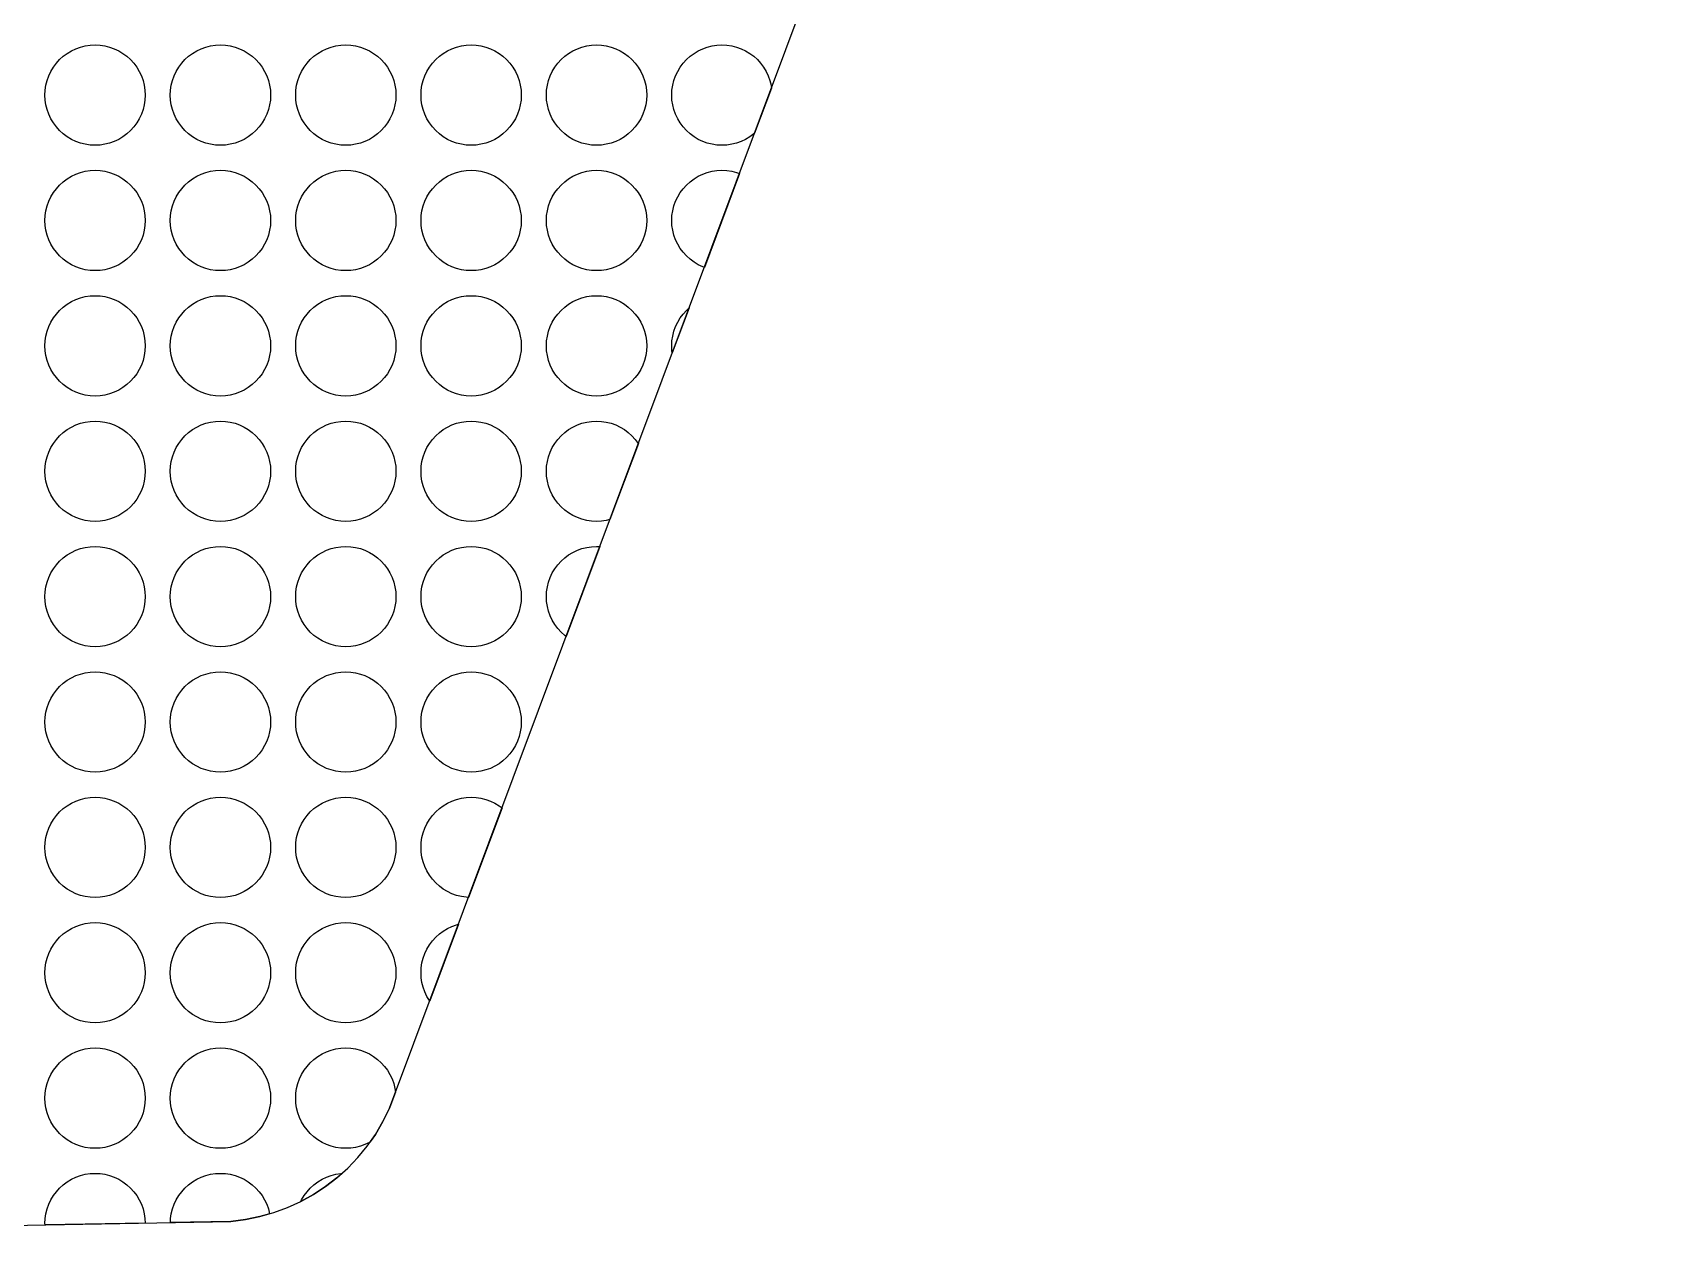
# Model space of a CAD drawing. Header units: millimetres. Extents: x 13 to 146, y -291 to -195.
# Drawn here: x 45.22 to 77.53, y -290.59 to -266.34 of the extents above; entities that cross this region are included whole.
import ezdxf

# ---------------------------------------------------------------- set-up
doc = ezdxf.new("R2010")
doc.units = ezdxf.units.MM
doc.layers.add('background', color=7, linetype='Continuous')
doc.layers.add('outline_2', color=3, linetype='Continuous')

msp = doc.modelspace()

# ---------------------------------------------------------------- linework, layer by layer
at = {"layer": 'background'}
for points in [[(47.466, -267.591), (47.461, -267.689), (47.446, -267.786), (47.422, -267.881), (47.389, -267.974), (47.347, -268.062), (47.297, -268.147), (47.239, -268.225), (47.173, -268.298), (47.1, -268.364), (47.021, -268.422), (46.937, -268.473), (46.848, -268.515), (46.756, -268.548), (46.661, -268.572), (46.564, -268.586), (46.466, -268.591), (46.368, -268.586), (46.27, -268.572), (46.175, -268.548), (46.083, -268.515), (45.994, -268.473), (45.91, -268.422), (45.831, -268.364), (45.758, -268.298), (45.693, -268.225), (45.634, -268.147), (45.584, -268.062), (45.542, -267.974), (45.509, -267.881), (45.485, -267.786), (45.47, -267.689), (45.466, -267.591), (45.47, -267.493), (45.485, -267.396), (45.509, -267.301), (45.542, -267.208), (45.584, -267.12), (45.634, -267.035), (45.693, -266.957), (45.758, -266.884), (45.831, -266.818), (45.91, -266.76), (45.994, -266.709), (46.083, -266.667), (46.175, -266.634), (46.27, -266.61), (46.368, -266.596), (46.466, -266.591), (46.564, -266.596), (46.661, -266.61), (46.756, -266.634), (46.848, -266.667), (46.937, -266.709), (47.021, -266.76), (47.1, -266.818), (47.173, -266.884), (47.239, -266.957), (47.297, -267.035), (47.347, -267.12), (47.389, -267.208), (47.422, -267.301), (47.446, -267.396), (47.461, -267.493)], [(49.966, -267.591), (49.961, -267.689), (49.946, -267.786), (49.922, -267.881), (49.889, -267.974), (49.847, -268.062), (49.797, -268.147), (49.739, -268.225), (49.673, -268.298), (49.6, -268.364), (49.521, -268.422), (49.437, -268.473), (49.348, -268.515), (49.256, -268.548), (49.161, -268.572), (49.064, -268.586), (48.966, -268.591), (48.868, -268.586), (48.77, -268.572), (48.675, -268.548), (48.583, -268.515), (48.494, -268.473), (48.41, -268.422), (48.331, -268.364), (48.258, -268.298), (48.193, -268.225), (48.134, -268.147), (48.084, -268.062), (48.042, -267.974), (48.009, -267.881), (47.985, -267.786), (47.97, -267.689), (47.966, -267.591), (47.97, -267.493), (47.985, -267.396), (48.009, -267.301), (48.042, -267.208), (48.084, -267.12), (48.134, -267.035), (48.193, -266.957), (48.258, -266.884), (48.331, -266.818), (48.41, -266.76), (48.494, -266.709), (48.583, -266.667), (48.675, -266.634), (48.77, -266.61), (48.868, -266.596), (48.966, -266.591), (49.064, -266.596), (49.161, -266.61), (49.256, -266.634), (49.348, -266.667), (49.437, -266.709), (49.521, -266.76), (49.6, -266.818), (49.673, -266.884), (49.739, -266.957), (49.797, -267.035), (49.847, -267.12), (49.889, -267.208), (49.922, -267.301), (49.946, -267.396), (49.961, -267.493)], [(52.466, -267.591), (52.461, -267.689), (52.446, -267.786), (52.422, -267.881), (52.389, -267.974), (52.347, -268.062), (52.297, -268.147), (52.239, -268.225), (52.173, -268.298), (52.1, -268.364), (52.021, -268.422), (51.937, -268.473), (51.848, -268.515), (51.756, -268.548), (51.661, -268.572), (51.564, -268.586), (51.466, -268.591), (51.368, -268.586), (51.27, -268.572), (51.175, -268.548), (51.083, -268.515), (50.994, -268.473), (50.91, -268.422), (50.831, -268.364), (50.758, -268.298), (50.693, -268.225), (50.634, -268.147), (50.584, -268.062), (50.542, -267.974), (50.509, -267.881), (50.485, -267.786), (50.47, -267.689), (50.466, -267.591), (50.47, -267.493), (50.485, -267.396), (50.509, -267.301), (50.542, -267.208), (50.584, -267.12), (50.634, -267.035), (50.693, -266.957), (50.758, -266.884), (50.831, -266.818), (50.91, -266.76), (50.994, -266.709), (51.083, -266.667), (51.175, -266.634), (51.27, -266.61), (51.368, -266.596), (51.466, -266.591), (51.564, -266.596), (51.661, -266.61), (51.756, -266.634), (51.848, -266.667), (51.937, -266.709), (52.021, -266.76), (52.1, -266.818), (52.173, -266.884), (52.239, -266.957), (52.297, -267.035), (52.347, -267.12), (52.389, -267.208), (52.422, -267.301), (52.446, -267.396), (52.461, -267.493)], [(54.966, -267.591), (54.961, -267.689), (54.946, -267.786), (54.922, -267.881), (54.889, -267.974), (54.847, -268.062), (54.797, -268.147), (54.739, -268.225), (54.673, -268.298), (54.6, -268.364), (54.521, -268.422), (54.437, -268.473), (54.348, -268.515), (54.256, -268.548), (54.161, -268.572), (54.064, -268.586), (53.966, -268.591), (53.868, -268.586), (53.77, -268.572), (53.675, -268.548), (53.583, -268.515), (53.494, -268.473), (53.41, -268.422), (53.331, -268.364), (53.258, -268.298), (53.193, -268.225), (53.134, -268.147), (53.084, -268.062), (53.042, -267.974), (53.009, -267.881), (52.985, -267.786), (52.97, -267.689), (52.966, -267.591), (52.97, -267.493), (52.985, -267.396), (53.009, -267.301), (53.042, -267.208), (53.084, -267.12), (53.134, -267.035), (53.193, -266.957), (53.258, -266.884), (53.331, -266.818), (53.41, -266.76), (53.494, -266.709), (53.583, -266.667), (53.675, -266.634), (53.77, -266.61), (53.868, -266.596), (53.966, -266.591), (54.064, -266.596), (54.161, -266.61), (54.256, -266.634), (54.348, -266.667), (54.437, -266.709), (54.521, -266.76), (54.6, -266.818), (54.673, -266.884), (54.739, -266.957), (54.797, -267.035), (54.847, -267.12), (54.889, -267.208), (54.922, -267.301), (54.946, -267.396), (54.961, -267.493)], [(57.466, -267.591), (57.461, -267.689), (57.446, -267.786), (57.422, -267.881), (57.389, -267.974), (57.347, -268.062), (57.297, -268.147), (57.239, -268.225), (57.173, -268.298), (57.1, -268.364), (57.021, -268.422), (56.937, -268.473), (56.848, -268.515), (56.756, -268.548), (56.661, -268.572), (56.564, -268.586), (56.466, -268.591), (56.368, -268.586), (56.27, -268.572), (56.175, -268.548), (56.083, -268.515), (55.994, -268.473), (55.91, -268.422), (55.831, -268.364), (55.758, -268.298), (55.693, -268.225), (55.634, -268.147), (55.584, -268.062), (55.542, -267.974), (55.509, -267.881), (55.485, -267.786), (55.47, -267.689), (55.466, -267.591), (55.47, -267.493), (55.485, -267.396), (55.509, -267.301), (55.542, -267.208), (55.584, -267.12), (55.634, -267.035), (55.693, -266.957), (55.758, -266.884), (55.831, -266.818), (55.91, -266.76), (55.994, -266.709), (56.083, -266.667), (56.175, -266.634), (56.27, -266.61), (56.368, -266.596), (56.466, -266.591), (56.564, -266.596), (56.661, -266.61), (56.756, -266.634), (56.848, -266.667), (56.937, -266.709), (57.021, -266.76), (57.1, -266.818), (57.173, -266.884), (57.239, -266.957), (57.297, -267.035), (57.347, -267.12), (57.389, -267.208), (57.422, -267.301), (57.446, -267.396), (57.461, -267.493)], [(59.619, -268.347), (59.6, -268.364), (59.521, -268.422), (59.437, -268.473), (59.348, -268.515), (59.256, -268.548), (59.161, -268.572), (59.064, -268.586), (58.966, -268.591), (58.868, -268.586), (58.77, -268.572), (58.675, -268.548), (58.583, -268.515), (58.494, -268.473), (58.41, -268.422), (58.331, -268.364), (58.258, -268.298), (58.193, -268.225), (58.134, -268.147), (58.084, -268.062), (58.042, -267.974), (58.009, -267.881), (57.985, -267.786), (57.97, -267.689), (57.966, -267.591), (57.97, -267.493), (57.985, -267.396), (58.009, -267.301), (58.042, -267.208), (58.084, -267.12), (58.134, -267.035), (58.193, -266.957), (58.258, -266.884), (58.331, -266.818), (58.41, -266.76), (58.494, -266.709), (58.583, -266.667), (58.675, -266.634), (58.77, -266.61), (58.868, -266.596), (58.966, -266.591), (59.064, -266.596), (59.161, -266.61), (59.256, -266.634), (59.348, -266.667), (59.437, -266.709), (59.521, -266.76), (59.6, -266.818), (59.673, -266.884), (59.739, -266.957), (59.797, -267.035), (59.847, -267.12), (59.889, -267.208), (59.922, -267.301), (59.946, -267.396), (59.954, -267.451)], [(47.466, -270.091), (47.461, -270.189), (47.446, -270.286), (47.422, -270.381), (47.389, -270.474), (47.347, -270.562), (47.297, -270.647), (47.239, -270.725), (47.173, -270.798), (47.1, -270.864), (47.021, -270.922), (46.937, -270.973), (46.848, -271.015), (46.756, -271.048), (46.661, -271.072), (46.564, -271.086), (46.466, -271.091), (46.368, -271.086), (46.27, -271.072), (46.175, -271.048), (46.083, -271.015), (45.994, -270.973), (45.91, -270.922), (45.831, -270.864), (45.758, -270.798), (45.693, -270.725), (45.634, -270.647), (45.584, -270.562), (45.542, -270.474), (45.509, -270.381), (45.485, -270.286), (45.47, -270.189), (45.466, -270.091), (45.47, -269.993), (45.485, -269.896), (45.509, -269.801), (45.542, -269.708), (45.584, -269.62), (45.634, -269.535), (45.693, -269.457), (45.758, -269.384), (45.831, -269.318), (45.91, -269.26), (45.994, -269.209), (46.083, -269.167), (46.175, -269.134), (46.27, -269.11), (46.368, -269.096), (46.466, -269.091), (46.564, -269.096), (46.661, -269.11), (46.756, -269.134), (46.848, -269.167), (46.937, -269.209), (47.021, -269.26), (47.1, -269.318), (47.173, -269.384), (47.239, -269.457), (47.297, -269.535), (47.347, -269.62), (47.389, -269.708), (47.422, -269.801), (47.446, -269.896), (47.461, -269.993)], [(49.966, -270.091), (49.961, -270.189), (49.946, -270.286), (49.922, -270.381), (49.889, -270.474), (49.847, -270.562), (49.797, -270.647), (49.739, -270.725), (49.673, -270.798), (49.6, -270.864), (49.521, -270.922), (49.437, -270.973), (49.348, -271.015), (49.256, -271.048), (49.161, -271.072), (49.064, -271.086), (48.966, -271.091), (48.868, -271.086), (48.77, -271.072), (48.675, -271.048), (48.583, -271.015), (48.494, -270.973), (48.41, -270.922), (48.331, -270.864), (48.258, -270.798), (48.193, -270.725), (48.134, -270.647), (48.084, -270.562), (48.042, -270.474), (48.009, -270.381), (47.985, -270.286), (47.97, -270.189), (47.966, -270.091), (47.97, -269.993), (47.985, -269.896), (48.009, -269.801), (48.042, -269.708), (48.084, -269.62), (48.134, -269.535), (48.193, -269.457), (48.258, -269.384), (48.331, -269.318), (48.41, -269.26), (48.494, -269.209), (48.583, -269.167), (48.675, -269.134), (48.77, -269.11), (48.868, -269.096), (48.966, -269.091), (49.064, -269.096), (49.161, -269.11), (49.256, -269.134), (49.348, -269.167), (49.437, -269.209), (49.521, -269.26), (49.6, -269.318), (49.673, -269.384), (49.739, -269.457), (49.797, -269.535), (49.847, -269.62), (49.889, -269.708), (49.922, -269.801), (49.946, -269.896), (49.961, -269.993)], [(52.466, -270.091), (52.461, -270.189), (52.446, -270.286), (52.422, -270.381), (52.389, -270.474), (52.347, -270.562), (52.297, -270.647), (52.239, -270.725), (52.173, -270.798), (52.1, -270.864), (52.021, -270.922), (51.937, -270.973), (51.848, -271.015), (51.756, -271.048), (51.661, -271.072), (51.564, -271.086), (51.466, -271.091), (51.368, -271.086), (51.27, -271.072), (51.175, -271.048), (51.083, -271.015), (50.994, -270.973), (50.91, -270.922), (50.831, -270.864), (50.758, -270.798), (50.693, -270.725), (50.634, -270.647), (50.584, -270.562), (50.542, -270.474), (50.509, -270.381), (50.485, -270.286), (50.47, -270.189), (50.466, -270.091), (50.47, -269.993), (50.485, -269.896), (50.509, -269.801), (50.542, -269.708), (50.584, -269.62), (50.634, -269.535), (50.693, -269.457), (50.758, -269.384), (50.831, -269.318), (50.91, -269.26), (50.994, -269.209), (51.083, -269.167), (51.175, -269.134), (51.27, -269.11), (51.368, -269.096), (51.466, -269.091), (51.564, -269.096), (51.661, -269.11), (51.756, -269.134), (51.848, -269.167), (51.937, -269.209), (52.021, -269.26), (52.1, -269.318), (52.173, -269.384), (52.239, -269.457), (52.297, -269.535), (52.347, -269.62), (52.389, -269.708), (52.422, -269.801), (52.446, -269.896), (52.461, -269.993)], [(54.966, -270.091), (54.961, -270.189), (54.946, -270.286), (54.922, -270.381), (54.889, -270.474), (54.847, -270.562), (54.797, -270.647), (54.739, -270.725), (54.673, -270.798), (54.6, -270.864), (54.521, -270.922), (54.437, -270.973), (54.348, -271.015), (54.256, -271.048), (54.161, -271.072), (54.064, -271.086), (53.966, -271.091), (53.868, -271.086), (53.77, -271.072), (53.675, -271.048), (53.583, -271.015), (53.494, -270.973), (53.41, -270.922), (53.331, -270.864), (53.258, -270.798), (53.193, -270.725), (53.134, -270.647), (53.084, -270.562), (53.042, -270.474), (53.009, -270.381), (52.985, -270.286), (52.97, -270.189), (52.966, -270.091), (52.97, -269.993), (52.985, -269.896), (53.009, -269.801), (53.042, -269.708), (53.084, -269.62), (53.134, -269.535), (53.193, -269.457), (53.258, -269.384), (53.331, -269.318), (53.41, -269.26), (53.494, -269.209), (53.583, -269.167), (53.675, -269.134), (53.77, -269.11), (53.868, -269.096), (53.966, -269.091), (54.064, -269.096), (54.161, -269.11), (54.256, -269.134), (54.348, -269.167), (54.437, -269.209), (54.521, -269.26), (54.6, -269.318), (54.673, -269.384), (54.739, -269.457), (54.797, -269.535), (54.847, -269.62), (54.889, -269.708), (54.922, -269.801), (54.946, -269.896), (54.961, -269.993)], [(57.466, -270.091), (57.461, -270.189), (57.446, -270.286), (57.422, -270.381), (57.389, -270.474), (57.347, -270.562), (57.297, -270.647), (57.239, -270.725), (57.173, -270.798), (57.1, -270.864), (57.021, -270.922), (56.937, -270.973), (56.848, -271.015), (56.756, -271.048), (56.661, -271.072), (56.564, -271.086), (56.466, -271.091), (56.368, -271.086), (56.27, -271.072), (56.175, -271.048), (56.083, -271.015), (55.994, -270.973), (55.91, -270.922), (55.831, -270.864), (55.758, -270.798), (55.693, -270.725), (55.634, -270.647), (55.584, -270.562), (55.542, -270.474), (55.509, -270.381), (55.485, -270.286), (55.47, -270.189), (55.466, -270.091), (55.47, -269.993), (55.485, -269.896), (55.509, -269.801), (55.542, -269.708), (55.584, -269.62), (55.634, -269.535), (55.693, -269.457), (55.758, -269.384), (55.831, -269.318), (55.91, -269.26), (55.994, -269.209), (56.083, -269.167), (56.175, -269.134), (56.27, -269.11), (56.368, -269.096), (56.466, -269.091), (56.564, -269.096), (56.661, -269.11), (56.756, -269.134), (56.848, -269.167), (56.937, -269.209), (57.021, -269.26), (57.1, -269.318), (57.173, -269.384), (57.239, -269.457), (57.297, -269.535), (57.347, -269.62), (57.389, -269.708), (57.422, -269.801), (57.446, -269.896), (57.461, -269.993)], [(58.616, -271.027), (58.583, -271.015), (58.494, -270.973), (58.41, -270.922), (58.331, -270.864), (58.258, -270.798), (58.193, -270.725), (58.134, -270.647), (58.084, -270.562), (58.042, -270.474), (58.009, -270.381), (57.985, -270.286), (57.97, -270.189), (57.966, -270.091), (57.97, -269.993), (57.985, -269.896), (58.009, -269.801), (58.042, -269.708), (58.084, -269.62), (58.134, -269.535), (58.193, -269.457), (58.258, -269.384), (58.331, -269.318), (58.41, -269.26), (58.494, -269.209), (58.583, -269.167), (58.675, -269.134), (58.77, -269.11), (58.868, -269.096), (58.966, -269.091), (59.064, -269.096), (59.161, -269.11), (59.256, -269.134), (59.316, -269.156)], [(47.466, -272.591), (47.461, -272.689), (47.446, -272.786), (47.422, -272.881), (47.389, -272.974), (47.347, -273.062), (47.297, -273.147), (47.239, -273.225), (47.173, -273.298), (47.1, -273.364), (47.021, -273.422), (46.937, -273.473), (46.848, -273.515), (46.756, -273.548), (46.661, -273.572), (46.564, -273.586), (46.466, -273.591), (46.368, -273.586), (46.27, -273.572), (46.175, -273.548), (46.083, -273.515), (45.994, -273.473), (45.91, -273.422), (45.831, -273.364), (45.758, -273.298), (45.693, -273.225), (45.634, -273.147), (45.584, -273.062), (45.542, -272.974), (45.509, -272.881), (45.485, -272.786), (45.47, -272.689), (45.466, -272.591), (45.47, -272.493), (45.485, -272.396), (45.509, -272.301), (45.542, -272.208), (45.584, -272.12), (45.634, -272.035), (45.693, -271.957), (45.758, -271.884), (45.831, -271.818), (45.91, -271.76), (45.994, -271.709), (46.083, -271.667), (46.175, -271.634), (46.27, -271.61), (46.368, -271.596), (46.466, -271.591), (46.564, -271.596), (46.661, -271.61), (46.756, -271.634), (46.848, -271.667), (46.937, -271.709), (47.021, -271.76), (47.1, -271.818), (47.173, -271.884), (47.239, -271.957), (47.297, -272.035), (47.347, -272.12), (47.389, -272.208), (47.422, -272.301), (47.446, -272.396), (47.461, -272.493)], [(49.966, -272.591), (49.961, -272.689), (49.946, -272.786), (49.922, -272.881), (49.889, -272.974), (49.847, -273.062), (49.797, -273.147), (49.739, -273.225), (49.673, -273.298), (49.6, -273.364), (49.521, -273.422), (49.437, -273.473), (49.348, -273.515), (49.256, -273.548), (49.161, -273.572), (49.064, -273.586), (48.966, -273.591), (48.868, -273.586), (48.77, -273.572), (48.675, -273.548), (48.583, -273.515), (48.494, -273.473), (48.41, -273.422), (48.331, -273.364), (48.258, -273.298), (48.193, -273.225), (48.134, -273.147), (48.084, -273.062), (48.042, -272.974), (48.009, -272.881), (47.985, -272.786), (47.97, -272.689), (47.966, -272.591), (47.97, -272.493), (47.985, -272.396), (48.009, -272.301), (48.042, -272.208), (48.084, -272.12), (48.134, -272.035), (48.193, -271.957), (48.258, -271.884), (48.331, -271.818), (48.41, -271.76), (48.494, -271.709), (48.583, -271.667), (48.675, -271.634), (48.77, -271.61), (48.868, -271.596), (48.966, -271.591), (49.064, -271.596), (49.161, -271.61), (49.256, -271.634), (49.348, -271.667), (49.437, -271.709), (49.521, -271.76), (49.6, -271.818), (49.673, -271.884), (49.739, -271.957), (49.797, -272.035), (49.847, -272.12), (49.889, -272.208), (49.922, -272.301), (49.946, -272.396), (49.961, -272.493)], [(52.466, -272.591), (52.461, -272.689), (52.446, -272.786), (52.422, -272.881), (52.389, -272.974), (52.347, -273.062), (52.297, -273.147), (52.239, -273.225), (52.173, -273.298), (52.1, -273.364), (52.021, -273.422), (51.937, -273.473), (51.848, -273.515), (51.756, -273.548), (51.661, -273.572), (51.564, -273.586), (51.466, -273.591), (51.368, -273.586), (51.27, -273.572), (51.175, -273.548), (51.083, -273.515), (50.994, -273.473), (50.91, -273.422), (50.831, -273.364), (50.758, -273.298), (50.693, -273.225), (50.634, -273.147), (50.584, -273.062), (50.542, -272.974), (50.509, -272.881), (50.485, -272.786), (50.47, -272.689), (50.466, -272.591), (50.47, -272.493), (50.485, -272.396), (50.509, -272.301), (50.542, -272.208), (50.584, -272.12), (50.634, -272.035), (50.693, -271.957), (50.758, -271.884), (50.831, -271.818), (50.91, -271.76), (50.994, -271.709), (51.083, -271.667), (51.175, -271.634), (51.27, -271.61), (51.368, -271.596), (51.466, -271.591), (51.564, -271.596), (51.661, -271.61), (51.756, -271.634), (51.848, -271.667), (51.937, -271.709), (52.021, -271.76), (52.1, -271.818), (52.173, -271.884), (52.239, -271.957), (52.297, -272.035), (52.347, -272.12), (52.389, -272.208), (52.422, -272.301), (52.446, -272.396), (52.461, -272.493)], [(54.966, -272.591), (54.961, -272.689), (54.946, -272.786), (54.922, -272.881), (54.889, -272.974), (54.847, -273.062), (54.797, -273.147), (54.739, -273.225), (54.673, -273.298), (54.6, -273.364), (54.521, -273.422), (54.437, -273.473), (54.348, -273.515), (54.256, -273.548), (54.161, -273.572), (54.064, -273.586), (53.966, -273.591), (53.868, -273.586), (53.77, -273.572), (53.675, -273.548), (53.583, -273.515), (53.494, -273.473), (53.41, -273.422), (53.331, -273.364), (53.258, -273.298), (53.193, -273.225), (53.134, -273.147), (53.084, -273.062), (53.042, -272.974), (53.009, -272.881), (52.985, -272.786), (52.97, -272.689), (52.966, -272.591), (52.97, -272.493), (52.985, -272.396), (53.009, -272.301), (53.042, -272.208), (53.084, -272.12), (53.134, -272.035), (53.193, -271.957), (53.258, -271.884), (53.331, -271.818), (53.41, -271.76), (53.494, -271.709), (53.583, -271.667), (53.675, -271.634), (53.77, -271.61), (53.868, -271.596), (53.966, -271.591), (54.064, -271.596), (54.161, -271.61), (54.256, -271.634), (54.348, -271.667), (54.437, -271.709), (54.521, -271.76), (54.6, -271.818), (54.673, -271.884), (54.739, -271.957), (54.797, -272.035), (54.847, -272.12), (54.889, -272.208), (54.922, -272.301), (54.946, -272.396), (54.961, -272.493)], [(57.466, -272.591), (57.461, -272.689), (57.446, -272.786), (57.422, -272.881), (57.389, -272.974), (57.347, -273.062), (57.297, -273.147), (57.239, -273.225), (57.173, -273.298), (57.1, -273.364), (57.021, -273.422), (56.937, -273.473), (56.848, -273.515), (56.756, -273.548), (56.661, -273.572), (56.564, -273.586), (56.466, -273.591), (56.368, -273.586), (56.27, -273.572), (56.175, -273.548), (56.083, -273.515), (55.994, -273.473), (55.91, -273.422), (55.831, -273.364), (55.758, -273.298), (55.693, -273.225), (55.634, -273.147), (55.584, -273.062), (55.542, -272.974), (55.509, -272.881), (55.485, -272.786), (55.47, -272.689), (55.466, -272.591), (55.47, -272.493), (55.485, -272.396), (55.509, -272.301), (55.542, -272.208), (55.584, -272.12), (55.634, -272.035), (55.693, -271.957), (55.758, -271.884), (55.831, -271.818), (55.91, -271.76), (55.994, -271.709), (56.083, -271.667), (56.175, -271.634), (56.27, -271.61), (56.368, -271.596), (56.466, -271.591), (56.564, -271.596), (56.661, -271.61), (56.756, -271.634), (56.848, -271.667), (56.937, -271.709), (57.021, -271.76), (57.1, -271.818), (57.173, -271.884), (57.239, -271.957), (57.297, -272.035), (57.347, -272.12), (57.389, -272.208), (57.422, -272.301), (57.446, -272.396), (57.461, -272.493)], [(57.977, -272.733), (57.97, -272.689), (57.966, -272.591), (57.97, -272.493), (57.985, -272.396), (58.009, -272.301), (58.042, -272.208), (58.084, -272.12), (58.134, -272.035), (58.193, -271.957), (58.258, -271.884), (58.313, -271.834)], [(47.466, -275.091), (47.461, -275.189), (47.446, -275.286), (47.422, -275.381), (47.389, -275.474), (47.347, -275.562), (47.297, -275.647), (47.239, -275.725), (47.173, -275.798), (47.1, -275.864), (47.021, -275.922), (46.937, -275.973), (46.848, -276.015), (46.756, -276.048), (46.661, -276.072), (46.564, -276.086), (46.466, -276.091), (46.368, -276.086), (46.27, -276.072), (46.175, -276.048), (46.083, -276.015), (45.994, -275.973), (45.91, -275.922), (45.831, -275.864), (45.758, -275.798), (45.693, -275.725), (45.634, -275.647), (45.584, -275.562), (45.542, -275.474), (45.509, -275.381), (45.485, -275.286), (45.47, -275.189), (45.466, -275.091), (45.47, -274.993), (45.485, -274.896), (45.509, -274.801), (45.542, -274.708), (45.584, -274.62), (45.634, -274.535), (45.693, -274.457), (45.758, -274.384), (45.831, -274.318), (45.91, -274.26), (45.994, -274.209), (46.083, -274.167), (46.175, -274.134), (46.27, -274.11), (46.368, -274.096), (46.466, -274.091), (46.564, -274.096), (46.661, -274.11), (46.756, -274.134), (46.848, -274.167), (46.937, -274.209), (47.021, -274.26), (47.1, -274.318), (47.173, -274.384), (47.239, -274.457), (47.297, -274.535), (47.347, -274.62), (47.389, -274.708), (47.422, -274.801), (47.446, -274.896), (47.461, -274.993)], [(49.966, -275.091), (49.961, -275.189), (49.946, -275.286), (49.922, -275.381), (49.889, -275.474), (49.847, -275.562), (49.797, -275.647), (49.739, -275.725), (49.673, -275.798), (49.6, -275.864), (49.521, -275.922), (49.437, -275.973), (49.348, -276.015), (49.256, -276.048), (49.161, -276.072), (49.064, -276.086), (48.966, -276.091), (48.868, -276.086), (48.77, -276.072), (48.675, -276.048), (48.583, -276.015), (48.494, -275.973), (48.41, -275.922), (48.331, -275.864), (48.258, -275.798), (48.193, -275.725), (48.134, -275.647), (48.084, -275.562), (48.042, -275.474), (48.009, -275.381), (47.985, -275.286), (47.97, -275.189), (47.966, -275.091), (47.97, -274.993), (47.985, -274.896), (48.009, -274.801), (48.042, -274.708), (48.084, -274.62), (48.134, -274.535), (48.193, -274.457), (48.258, -274.384), (48.331, -274.318), (48.41, -274.26), (48.494, -274.209), (48.583, -274.167), (48.675, -274.134), (48.77, -274.11), (48.868, -274.096), (48.966, -274.091), (49.064, -274.096), (49.161, -274.11), (49.256, -274.134), (49.348, -274.167), (49.437, -274.209), (49.521, -274.26), (49.6, -274.318), (49.673, -274.384), (49.739, -274.457), (49.797, -274.535), (49.847, -274.62), (49.889, -274.708), (49.922, -274.801), (49.946, -274.896), (49.961, -274.993)], [(52.466, -275.091), (52.461, -275.189), (52.446, -275.286), (52.422, -275.381), (52.389, -275.474), (52.347, -275.562), (52.297, -275.647), (52.239, -275.725), (52.173, -275.798), (52.1, -275.864), (52.021, -275.922), (51.937, -275.973), (51.848, -276.015), (51.756, -276.048), (51.661, -276.072), (51.564, -276.086), (51.466, -276.091), (51.368, -276.086), (51.27, -276.072), (51.175, -276.048), (51.083, -276.015), (50.994, -275.973), (50.91, -275.922), (50.831, -275.864), (50.758, -275.798), (50.693, -275.725), (50.634, -275.647), (50.584, -275.562), (50.542, -275.474), (50.509, -275.381), (50.485, -275.286), (50.47, -275.189), (50.466, -275.091), (50.47, -274.993), (50.485, -274.896), (50.509, -274.801), (50.542, -274.708), (50.584, -274.62), (50.634, -274.535), (50.693, -274.457), (50.758, -274.384), (50.831, -274.318), (50.91, -274.26), (50.994, -274.209), (51.083, -274.167), (51.175, -274.134), (51.27, -274.11), (51.368, -274.096), (51.466, -274.091), (51.564, -274.096), (51.661, -274.11), (51.756, -274.134), (51.848, -274.167), (51.937, -274.209), (52.021, -274.26), (52.1, -274.318), (52.173, -274.384), (52.239, -274.457), (52.297, -274.535), (52.347, -274.62), (52.389, -274.708), (52.422, -274.801), (52.446, -274.896), (52.461, -274.993)], [(54.966, -275.091), (54.961, -275.189), (54.946, -275.286), (54.922, -275.381), (54.889, -275.474), (54.847, -275.562), (54.797, -275.647), (54.739, -275.725), (54.673, -275.798), (54.6, -275.864), (54.521, -275.922), (54.437, -275.973), (54.348, -276.015), (54.256, -276.048), (54.161, -276.072), (54.064, -276.086), (53.966, -276.091), (53.868, -276.086), (53.77, -276.072), (53.675, -276.048), (53.583, -276.015), (53.494, -275.973), (53.41, -275.922), (53.331, -275.864), (53.258, -275.798), (53.193, -275.725), (53.134, -275.647), (53.084, -275.562), (53.042, -275.474), (53.009, -275.381), (52.985, -275.286), (52.97, -275.189), (52.966, -275.091), (52.97, -274.993), (52.985, -274.896), (53.009, -274.801), (53.042, -274.708), (53.084, -274.62), (53.134, -274.535), (53.193, -274.457), (53.258, -274.384), (53.331, -274.318), (53.41, -274.26), (53.494, -274.209), (53.583, -274.167), (53.675, -274.134), (53.77, -274.11), (53.868, -274.096), (53.966, -274.091), (54.064, -274.096), (54.161, -274.11), (54.256, -274.134), (54.348, -274.167), (54.437, -274.209), (54.521, -274.26), (54.6, -274.318), (54.673, -274.384), (54.739, -274.457), (54.797, -274.535), (54.847, -274.62), (54.889, -274.708), (54.922, -274.801), (54.946, -274.896), (54.961, -274.993)], [(56.734, -276.053), (56.661, -276.072), (56.564, -276.086), (56.466, -276.091), (56.368, -276.086), (56.27, -276.072), (56.175, -276.048), (56.083, -276.015), (55.994, -275.973), (55.91, -275.922), (55.831, -275.864), (55.758, -275.798), (55.693, -275.725), (55.634, -275.647), (55.584, -275.562), (55.542, -275.474), (55.509, -275.381), (55.485, -275.286), (55.47, -275.189), (55.466, -275.091), (55.47, -274.993), (55.485, -274.896), (55.509, -274.801), (55.542, -274.708), (55.584, -274.62), (55.634, -274.535), (55.693, -274.457), (55.758, -274.384), (55.831, -274.318), (55.91, -274.26), (55.994, -274.209), (56.083, -274.167), (56.175, -274.134), (56.27, -274.11), (56.368, -274.096), (56.466, -274.091), (56.564, -274.096), (56.661, -274.11), (56.756, -274.134), (56.848, -274.167), (56.937, -274.209), (57.021, -274.26), (57.1, -274.318), (57.173, -274.384), (57.239, -274.457), (57.297, -274.535), (57.3, -274.541)], [(47.466, -277.591), (47.461, -277.689), (47.446, -277.786), (47.422, -277.881), (47.389, -277.974), (47.347, -278.062), (47.297, -278.147), (47.239, -278.225), (47.173, -278.298), (47.1, -278.364), (47.021, -278.422), (46.937, -278.473), (46.848, -278.515), (46.756, -278.548), (46.661, -278.572), (46.564, -278.586), (46.466, -278.591), (46.368, -278.586), (46.27, -278.572), (46.175, -278.548), (46.083, -278.515), (45.994, -278.473), (45.91, -278.422), (45.831, -278.364), (45.758, -278.298), (45.693, -278.225), (45.634, -278.147), (45.584, -278.062), (45.542, -277.974), (45.509, -277.881), (45.485, -277.786), (45.47, -277.689), (45.466, -277.591), (45.47, -277.493), (45.485, -277.396), (45.509, -277.301), (45.542, -277.208), (45.584, -277.12), (45.634, -277.035), (45.693, -276.957), (45.758, -276.884), (45.831, -276.818), (45.91, -276.76), (45.994, -276.709), (46.083, -276.667), (46.175, -276.634), (46.27, -276.61), (46.368, -276.596), (46.466, -276.591), (46.564, -276.596), (46.661, -276.61), (46.756, -276.634), (46.848, -276.667), (46.937, -276.709), (47.021, -276.76), (47.1, -276.818), (47.173, -276.884), (47.239, -276.957), (47.297, -277.035), (47.347, -277.12), (47.389, -277.208), (47.422, -277.301), (47.446, -277.396), (47.461, -277.493)], [(49.966, -277.591), (49.961, -277.689), (49.946, -277.786), (49.922, -277.881), (49.889, -277.974), (49.847, -278.062), (49.797, -278.147), (49.739, -278.225), (49.673, -278.298), (49.6, -278.364), (49.521, -278.422), (49.437, -278.473), (49.348, -278.515), (49.256, -278.548), (49.161, -278.572), (49.064, -278.586), (48.966, -278.591), (48.868, -278.586), (48.77, -278.572), (48.675, -278.548), (48.583, -278.515), (48.494, -278.473), (48.41, -278.422), (48.331, -278.364), (48.258, -278.298), (48.193, -278.225), (48.134, -278.147), (48.084, -278.062), (48.042, -277.974), (48.009, -277.881), (47.985, -277.786), (47.97, -277.689), (47.966, -277.591), (47.97, -277.493), (47.985, -277.396), (48.009, -277.301), (48.042, -277.208), (48.084, -277.12), (48.134, -277.035), (48.193, -276.957), (48.258, -276.884), (48.331, -276.818), (48.41, -276.76), (48.494, -276.709), (48.583, -276.667), (48.675, -276.634), (48.77, -276.61), (48.868, -276.596), (48.966, -276.591), (49.064, -276.596), (49.161, -276.61), (49.256, -276.634), (49.348, -276.667), (49.437, -276.709), (49.521, -276.76), (49.6, -276.818), (49.673, -276.884), (49.739, -276.957), (49.797, -277.035), (49.847, -277.12), (49.889, -277.208), (49.922, -277.301), (49.946, -277.396), (49.961, -277.493)], [(52.466, -277.591), (52.461, -277.689), (52.446, -277.786), (52.422, -277.881), (52.389, -277.974), (52.347, -278.062), (52.297, -278.147), (52.239, -278.225), (52.173, -278.298), (52.1, -278.364), (52.021, -278.422), (51.937, -278.473), (51.848, -278.515), (51.756, -278.548), (51.661, -278.572), (51.564, -278.586), (51.466, -278.591), (51.368, -278.586), (51.27, -278.572), (51.175, -278.548), (51.083, -278.515), (50.994, -278.473), (50.91, -278.422), (50.831, -278.364), (50.758, -278.298), (50.693, -278.225), (50.634, -278.147), (50.584, -278.062), (50.542, -277.974), (50.509, -277.881), (50.485, -277.786), (50.47, -277.689), (50.466, -277.591), (50.47, -277.493), (50.485, -277.396), (50.509, -277.301), (50.542, -277.208), (50.584, -277.12), (50.634, -277.035), (50.693, -276.957), (50.758, -276.884), (50.831, -276.818), (50.91, -276.76), (50.994, -276.709), (51.083, -276.667), (51.175, -276.634), (51.27, -276.61), (51.368, -276.596), (51.466, -276.591), (51.564, -276.596), (51.661, -276.61), (51.756, -276.634), (51.848, -276.667), (51.937, -276.709), (52.021, -276.76), (52.1, -276.818), (52.173, -276.884), (52.239, -276.957), (52.297, -277.035), (52.347, -277.12), (52.389, -277.208), (52.422, -277.301), (52.446, -277.396), (52.461, -277.493)], [(54.966, -277.591), (54.961, -277.689), (54.946, -277.786), (54.922, -277.881), (54.889, -277.974), (54.847, -278.062), (54.797, -278.147), (54.739, -278.225), (54.673, -278.298), (54.6, -278.364), (54.521, -278.422), (54.437, -278.473), (54.348, -278.515), (54.256, -278.548), (54.161, -278.572), (54.064, -278.586), (53.966, -278.591), (53.868, -278.586), (53.77, -278.572), (53.675, -278.548), (53.583, -278.515), (53.494, -278.473), (53.41, -278.422), (53.331, -278.364), (53.258, -278.298), (53.193, -278.225), (53.134, -278.147), (53.084, -278.062), (53.042, -277.974), (53.009, -277.881), (52.985, -277.786), (52.97, -277.689), (52.966, -277.591), (52.97, -277.493), (52.985, -277.396), (53.009, -277.301), (53.042, -277.208), (53.084, -277.12), (53.134, -277.035), (53.193, -276.957), (53.258, -276.884), (53.331, -276.818), (53.41, -276.76), (53.494, -276.709), (53.583, -276.667), (53.675, -276.634), (53.77, -276.61), (53.868, -276.596), (53.966, -276.591), (54.064, -276.596), (54.161, -276.61), (54.256, -276.634), (54.348, -276.667), (54.437, -276.709), (54.521, -276.76), (54.6, -276.818), (54.673, -276.884), (54.739, -276.957), (54.797, -277.035), (54.847, -277.12), (54.889, -277.208), (54.922, -277.301), (54.946, -277.396), (54.961, -277.493)], [(55.861, -278.386), (55.831, -278.364), (55.758, -278.298), (55.693, -278.225), (55.634, -278.147), (55.584, -278.062), (55.542, -277.974), (55.509, -277.881), (55.485, -277.786), (55.47, -277.689), (55.466, -277.591), (55.47, -277.493), (55.485, -277.396), (55.509, -277.301), (55.542, -277.208), (55.584, -277.12), (55.634, -277.035), (55.693, -276.957), (55.758, -276.884), (55.831, -276.818), (55.91, -276.76), (55.994, -276.709), (56.083, -276.667), (56.175, -276.634), (56.27, -276.61), (56.368, -276.596), (56.466, -276.591), (56.531, -276.594)], [(47.466, -280.091), (47.461, -280.189), (47.446, -280.286), (47.422, -280.381), (47.389, -280.474), (47.347, -280.562), (47.297, -280.647), (47.239, -280.725), (47.173, -280.798), (47.1, -280.864), (47.021, -280.922), (46.937, -280.973), (46.848, -281.015), (46.756, -281.048), (46.661, -281.072), (46.564, -281.086), (46.466, -281.091), (46.368, -281.086), (46.27, -281.072), (46.175, -281.048), (46.083, -281.015), (45.994, -280.973), (45.91, -280.922), (45.831, -280.864), (45.758, -280.798), (45.693, -280.725), (45.634, -280.647), (45.584, -280.562), (45.542, -280.474), (45.509, -280.381), (45.485, -280.286), (45.47, -280.189), (45.466, -280.091), (45.47, -279.993), (45.485, -279.896), (45.509, -279.801), (45.542, -279.708), (45.584, -279.62), (45.634, -279.535), (45.693, -279.457), (45.758, -279.384), (45.831, -279.318), (45.91, -279.26), (45.994, -279.209), (46.083, -279.167), (46.175, -279.134), (46.27, -279.11), (46.368, -279.096), (46.466, -279.091), (46.564, -279.096), (46.661, -279.11), (46.756, -279.134), (46.848, -279.167), (46.937, -279.209), (47.021, -279.26), (47.1, -279.318), (47.173, -279.384), (47.239, -279.457), (47.297, -279.535), (47.347, -279.62), (47.389, -279.708), (47.422, -279.801), (47.446, -279.896), (47.461, -279.993)], [(49.966, -280.091), (49.961, -280.189), (49.946, -280.286), (49.922, -280.381), (49.889, -280.474), (49.847, -280.562), (49.797, -280.647), (49.739, -280.725), (49.673, -280.798), (49.6, -280.864), (49.521, -280.922), (49.437, -280.973), (49.348, -281.015), (49.256, -281.048), (49.161, -281.072), (49.064, -281.086), (48.966, -281.091), (48.868, -281.086), (48.77, -281.072), (48.675, -281.048), (48.583, -281.015), (48.494, -280.973), (48.41, -280.922), (48.331, -280.864), (48.258, -280.798), (48.193, -280.725), (48.134, -280.647), (48.084, -280.562), (48.042, -280.474), (48.009, -280.381), (47.985, -280.286), (47.97, -280.189), (47.966, -280.091), (47.97, -279.993), (47.985, -279.896), (48.009, -279.801), (48.042, -279.708), (48.084, -279.62), (48.134, -279.535), (48.193, -279.457), (48.258, -279.384), (48.331, -279.318), (48.41, -279.26), (48.494, -279.209), (48.583, -279.167), (48.675, -279.134), (48.77, -279.11), (48.868, -279.096), (48.966, -279.091), (49.064, -279.096), (49.161, -279.11), (49.256, -279.134), (49.348, -279.167), (49.437, -279.209), (49.521, -279.26), (49.6, -279.318), (49.673, -279.384), (49.739, -279.457), (49.797, -279.535), (49.847, -279.62), (49.889, -279.708), (49.922, -279.801), (49.946, -279.896), (49.961, -279.993)], [(52.466, -280.091), (52.461, -280.189), (52.446, -280.286), (52.422, -280.381), (52.389, -280.474), (52.347, -280.562), (52.297, -280.647), (52.239, -280.725), (52.173, -280.798), (52.1, -280.864), (52.021, -280.922), (51.937, -280.973), (51.848, -281.015), (51.756, -281.048), (51.661, -281.072), (51.564, -281.086), (51.466, -281.091), (51.368, -281.086), (51.27, -281.072), (51.175, -281.048), (51.083, -281.015), (50.994, -280.973), (50.91, -280.922), (50.831, -280.864), (50.758, -280.798), (50.693, -280.725), (50.634, -280.647), (50.584, -280.562), (50.542, -280.474), (50.509, -280.381), (50.485, -280.286), (50.47, -280.189), (50.466, -280.091), (50.47, -279.993), (50.485, -279.896), (50.509, -279.801), (50.542, -279.708), (50.584, -279.62), (50.634, -279.535), (50.693, -279.457), (50.758, -279.384), (50.831, -279.318), (50.91, -279.26), (50.994, -279.209), (51.083, -279.167), (51.175, -279.134), (51.27, -279.11), (51.368, -279.096), (51.466, -279.091), (51.564, -279.096), (51.661, -279.11), (51.756, -279.134), (51.848, -279.167), (51.937, -279.209), (52.021, -279.26), (52.1, -279.318), (52.173, -279.384), (52.239, -279.457), (52.297, -279.535), (52.347, -279.62), (52.389, -279.708), (52.422, -279.801), (52.446, -279.896), (52.461, -279.993)], [(54.966, -280.091), (54.961, -280.189), (54.946, -280.286), (54.922, -280.381), (54.889, -280.474), (54.847, -280.562), (54.797, -280.647), (54.739, -280.725), (54.673, -280.798), (54.6, -280.864), (54.521, -280.922), (54.437, -280.973), (54.348, -281.015), (54.256, -281.048), (54.161, -281.072), (54.064, -281.086), (53.966, -281.091), (53.868, -281.086), (53.77, -281.072), (53.675, -281.048), (53.583, -281.015), (53.494, -280.973), (53.41, -280.922), (53.331, -280.864), (53.258, -280.798), (53.193, -280.725), (53.134, -280.647), (53.084, -280.562), (53.042, -280.474), (53.009, -280.381), (52.985, -280.286), (52.97, -280.189), (52.966, -280.091), (52.97, -279.993), (52.985, -279.896), (53.009, -279.801), (53.042, -279.708), (53.084, -279.62), (53.134, -279.535), (53.193, -279.457), (53.258, -279.384), (53.331, -279.318), (53.41, -279.26), (53.494, -279.209), (53.583, -279.167), (53.675, -279.134), (53.77, -279.11), (53.868, -279.096), (53.966, -279.091), (54.064, -279.096), (54.161, -279.11), (54.256, -279.134), (54.348, -279.167), (54.437, -279.209), (54.521, -279.26), (54.6, -279.318), (54.673, -279.384), (54.739, -279.457), (54.797, -279.535), (54.847, -279.62), (54.889, -279.708), (54.922, -279.801), (54.946, -279.896), (54.961, -279.993)], [(47.466, -282.591), (47.461, -282.689), (47.446, -282.786), (47.422, -282.881), (47.389, -282.974), (47.347, -283.062), (47.297, -283.147), (47.239, -283.225), (47.173, -283.298), (47.1, -283.364), (47.021, -283.422), (46.937, -283.473), (46.848, -283.515), (46.756, -283.548), (46.661, -283.572), (46.564, -283.586), (46.466, -283.591), (46.368, -283.586), (46.27, -283.572), (46.175, -283.548), (46.083, -283.515), (45.994, -283.473), (45.91, -283.422), (45.831, -283.364), (45.758, -283.298), (45.693, -283.225), (45.634, -283.147), (45.584, -283.062), (45.542, -282.974), (45.509, -282.881), (45.485, -282.786), (45.47, -282.689), (45.466, -282.591), (45.47, -282.493), (45.485, -282.396), (45.509, -282.301), (45.542, -282.208), (45.584, -282.12), (45.634, -282.035), (45.693, -281.957), (45.758, -281.884), (45.831, -281.818), (45.91, -281.76), (45.994, -281.709), (46.083, -281.667), (46.175, -281.634), (46.27, -281.61), (46.368, -281.596), (46.466, -281.591), (46.564, -281.596), (46.661, -281.61), (46.756, -281.634), (46.848, -281.667), (46.937, -281.709), (47.021, -281.76), (47.1, -281.818), (47.173, -281.884), (47.239, -281.957), (47.297, -282.035), (47.347, -282.12), (47.389, -282.208), (47.422, -282.301), (47.446, -282.396), (47.461, -282.493)], [(49.966, -282.591), (49.961, -282.689), (49.946, -282.786), (49.922, -282.881), (49.889, -282.974), (49.847, -283.062), (49.797, -283.147), (49.739, -283.225), (49.673, -283.298), (49.6, -283.364), (49.521, -283.422), (49.437, -283.473), (49.348, -283.515), (49.256, -283.548), (49.161, -283.572), (49.064, -283.586), (48.966, -283.591), (48.868, -283.586), (48.77, -283.572), (48.675, -283.548), (48.583, -283.515), (48.494, -283.473), (48.41, -283.422), (48.331, -283.364), (48.258, -283.298), (48.193, -283.225), (48.134, -283.147), (48.084, -283.062), (48.042, -282.974), (48.009, -282.881), (47.985, -282.786), (47.97, -282.689), (47.966, -282.591), (47.97, -282.493), (47.985, -282.396), (48.009, -282.301), (48.042, -282.208), (48.084, -282.12), (48.134, -282.035), (48.193, -281.957), (48.258, -281.884), (48.331, -281.818), (48.41, -281.76), (48.494, -281.709), (48.583, -281.667), (48.675, -281.634), (48.77, -281.61), (48.868, -281.596), (48.966, -281.591), (49.064, -281.596), (49.161, -281.61), (49.256, -281.634), (49.348, -281.667), (49.437, -281.709), (49.521, -281.76), (49.6, -281.818), (49.673, -281.884), (49.739, -281.957), (49.797, -282.035), (49.847, -282.12), (49.889, -282.208), (49.922, -282.301), (49.946, -282.396), (49.961, -282.493)], [(52.466, -282.591), (52.461, -282.689), (52.446, -282.786), (52.422, -282.881), (52.389, -282.974), (52.347, -283.062), (52.297, -283.147), (52.239, -283.225), (52.173, -283.298), (52.1, -283.364), (52.021, -283.422), (51.937, -283.473), (51.848, -283.515), (51.756, -283.548), (51.661, -283.572), (51.564, -283.586), (51.466, -283.591), (51.368, -283.586), (51.27, -283.572), (51.175, -283.548), (51.083, -283.515), (50.994, -283.473), (50.91, -283.422), (50.831, -283.364), (50.758, -283.298), (50.693, -283.225), (50.634, -283.147), (50.584, -283.062), (50.542, -282.974), (50.509, -282.881), (50.485, -282.786), (50.47, -282.689), (50.466, -282.591), (50.47, -282.493), (50.485, -282.396), (50.509, -282.301), (50.542, -282.208), (50.584, -282.12), (50.634, -282.035), (50.693, -281.957), (50.758, -281.884), (50.831, -281.818), (50.91, -281.76), (50.994, -281.709), (51.083, -281.667), (51.175, -281.634), (51.27, -281.61), (51.368, -281.596), (51.466, -281.591), (51.564, -281.596), (51.661, -281.61), (51.756, -281.634), (51.848, -281.667), (51.937, -281.709), (52.021, -281.76), (52.1, -281.818), (52.173, -281.884), (52.239, -281.957), (52.297, -282.035), (52.347, -282.12), (52.389, -282.208), (52.422, -282.301), (52.446, -282.396), (52.461, -282.493)], [(53.913, -283.588), (53.868, -283.586), (53.77, -283.572), (53.675, -283.548), (53.583, -283.515), (53.494, -283.473), (53.41, -283.422), (53.331, -283.364), (53.258, -283.298), (53.193, -283.225), (53.134, -283.147), (53.084, -283.062), (53.042, -282.974), (53.009, -282.881), (52.985, -282.786), (52.97, -282.689), (52.966, -282.591), (52.97, -282.493), (52.985, -282.396), (53.009, -282.301), (53.042, -282.208), (53.084, -282.12), (53.134, -282.035), (53.193, -281.957), (53.258, -281.884), (53.331, -281.818), (53.41, -281.76), (53.494, -281.709), (53.583, -281.667), (53.675, -281.634), (53.77, -281.61), (53.868, -281.596), (53.966, -281.591), (54.064, -281.596), (54.161, -281.61), (54.256, -281.634), (54.348, -281.667), (54.437, -281.709), (54.521, -281.76), (54.581, -281.804)], [(47.466, -285.091), (47.461, -285.189), (47.446, -285.286), (47.422, -285.381), (47.389, -285.474), (47.347, -285.562), (47.297, -285.647), (47.239, -285.725), (47.173, -285.798), (47.1, -285.864), (47.021, -285.922), (46.937, -285.973), (46.848, -286.015), (46.756, -286.048), (46.661, -286.072), (46.564, -286.086), (46.466, -286.091), (46.368, -286.086), (46.27, -286.072), (46.175, -286.048), (46.083, -286.015), (45.994, -285.973), (45.91, -285.922), (45.831, -285.864), (45.758, -285.798), (45.693, -285.725), (45.634, -285.647), (45.584, -285.562), (45.542, -285.474), (45.509, -285.381), (45.485, -285.286), (45.47, -285.189), (45.466, -285.091), (45.47, -284.993), (45.485, -284.896), (45.509, -284.801), (45.542, -284.708), (45.584, -284.62), (45.634, -284.535), (45.693, -284.457), (45.758, -284.384), (45.831, -284.318), (45.91, -284.26), (45.994, -284.209), (46.083, -284.167), (46.175, -284.134), (46.27, -284.11), (46.368, -284.096), (46.466, -284.091), (46.564, -284.096), (46.661, -284.11), (46.756, -284.134), (46.848, -284.167), (46.937, -284.209), (47.021, -284.26), (47.1, -284.318), (47.173, -284.384), (47.239, -284.457), (47.297, -284.535), (47.347, -284.62), (47.389, -284.708), (47.422, -284.801), (47.446, -284.896), (47.461, -284.993)], [(49.966, -285.091), (49.961, -285.189), (49.946, -285.286), (49.922, -285.381), (49.889, -285.474), (49.847, -285.562), (49.797, -285.647), (49.739, -285.725), (49.673, -285.798), (49.6, -285.864), (49.521, -285.922), (49.437, -285.973), (49.348, -286.015), (49.256, -286.048), (49.161, -286.072), (49.064, -286.086), (48.966, -286.091), (48.868, -286.086), (48.77, -286.072), (48.675, -286.048), (48.583, -286.015), (48.494, -285.973), (48.41, -285.922), (48.331, -285.864), (48.258, -285.798), (48.193, -285.725), (48.134, -285.647), (48.084, -285.562), (48.042, -285.474), (48.009, -285.381), (47.985, -285.286), (47.97, -285.189), (47.966, -285.091), (47.97, -284.993), (47.985, -284.896), (48.009, -284.801), (48.042, -284.708), (48.084, -284.62), (48.134, -284.535), (48.193, -284.457), (48.258, -284.384), (48.331, -284.318), (48.41, -284.26), (48.494, -284.209), (48.583, -284.167), (48.675, -284.134), (48.77, -284.11), (48.868, -284.096), (48.966, -284.091), (49.064, -284.096), (49.161, -284.11), (49.256, -284.134), (49.348, -284.167), (49.437, -284.209), (49.521, -284.26), (49.6, -284.318), (49.673, -284.384), (49.739, -284.457), (49.797, -284.535), (49.847, -284.62), (49.889, -284.708), (49.922, -284.801), (49.946, -284.896), (49.961, -284.993)], [(52.466, -285.091), (52.461, -285.189), (52.446, -285.286), (52.422, -285.381), (52.389, -285.474), (52.347, -285.562), (52.297, -285.647), (52.239, -285.725), (52.173, -285.798), (52.1, -285.864), (52.021, -285.922), (51.937, -285.973), (51.848, -286.015), (51.756, -286.048), (51.661, -286.072), (51.564, -286.086), (51.466, -286.091), (51.368, -286.086), (51.27, -286.072), (51.175, -286.048), (51.083, -286.015), (50.994, -285.973), (50.91, -285.922), (50.831, -285.864), (50.758, -285.798), (50.693, -285.725), (50.634, -285.647), (50.584, -285.562), (50.542, -285.474), (50.509, -285.381), (50.485, -285.286), (50.47, -285.189), (50.466, -285.091), (50.47, -284.993), (50.485, -284.896), (50.509, -284.801), (50.542, -284.708), (50.584, -284.62), (50.634, -284.535), (50.693, -284.457), (50.758, -284.384), (50.831, -284.318), (50.91, -284.26), (50.994, -284.209), (51.083, -284.167), (51.175, -284.134), (51.27, -284.11), (51.368, -284.096), (51.466, -284.091), (51.564, -284.096), (51.661, -284.11), (51.756, -284.134), (51.848, -284.167), (51.937, -284.209), (52.021, -284.26), (52.1, -284.318), (52.173, -284.384), (52.239, -284.457), (52.297, -284.535), (52.347, -284.62), (52.389, -284.708), (52.422, -284.801), (52.446, -284.896), (52.461, -284.993)], [(53.14, -285.654), (53.134, -285.647), (53.084, -285.562), (53.042, -285.474), (53.009, -285.381), (52.985, -285.286), (52.97, -285.189), (52.966, -285.091), (52.97, -284.993), (52.985, -284.896), (53.009, -284.801), (53.042, -284.708), (53.084, -284.62), (53.134, -284.535), (53.193, -284.457), (53.258, -284.384), (53.331, -284.318), (53.41, -284.26), (53.494, -284.209), (53.583, -284.167), (53.675, -284.134), (53.712, -284.125)], [(47.466, -287.591), (47.461, -287.689), (47.446, -287.786), (47.422, -287.881), (47.389, -287.974), (47.347, -288.062), (47.297, -288.147), (47.239, -288.225), (47.173, -288.298), (47.1, -288.364), (47.021, -288.422), (46.937, -288.473), (46.848, -288.515), (46.756, -288.548), (46.661, -288.572), (46.564, -288.586), (46.466, -288.591), (46.368, -288.586), (46.27, -288.572), (46.175, -288.548), (46.083, -288.515), (45.994, -288.473), (45.91, -288.422), (45.831, -288.364), (45.758, -288.298), (45.693, -288.225), (45.634, -288.147), (45.584, -288.062), (45.542, -287.974), (45.509, -287.881), (45.485, -287.786), (45.47, -287.689), (45.466, -287.591), (45.47, -287.493), (45.485, -287.396), (45.509, -287.301), (45.542, -287.208), (45.584, -287.12), (45.634, -287.035), (45.693, -286.957), (45.758, -286.884), (45.831, -286.818), (45.91, -286.76), (45.994, -286.709), (46.083, -286.667), (46.175, -286.634), (46.27, -286.61), (46.368, -286.596), (46.466, -286.591), (46.564, -286.596), (46.661, -286.61), (46.756, -286.634), (46.848, -286.667), (46.937, -286.709), (47.021, -286.76), (47.1, -286.818), (47.173, -286.884), (47.239, -286.957), (47.297, -287.035), (47.347, -287.12), (47.389, -287.208), (47.422, -287.301), (47.446, -287.396), (47.461, -287.493)], [(49.966, -287.591), (49.961, -287.689), (49.946, -287.786), (49.922, -287.881), (49.889, -287.974), (49.847, -288.062), (49.797, -288.147), (49.739, -288.225), (49.673, -288.298), (49.6, -288.364), (49.521, -288.422), (49.437, -288.473), (49.348, -288.515), (49.256, -288.548), (49.161, -288.572), (49.064, -288.586), (48.966, -288.591), (48.868, -288.586), (48.77, -288.572), (48.675, -288.548), (48.583, -288.515), (48.494, -288.473), (48.41, -288.422), (48.331, -288.364), (48.258, -288.298), (48.193, -288.225), (48.134, -288.147), (48.084, -288.062), (48.042, -287.974), (48.009, -287.881), (47.985, -287.786), (47.97, -287.689), (47.966, -287.591), (47.97, -287.493), (47.985, -287.396), (48.009, -287.301), (48.042, -287.208), (48.084, -287.12), (48.134, -287.035), (48.193, -286.957), (48.258, -286.884), (48.331, -286.818), (48.41, -286.76), (48.494, -286.709), (48.583, -286.667), (48.675, -286.634), (48.77, -286.61), (48.868, -286.596), (48.966, -286.591), (49.064, -286.596), (49.161, -286.61), (49.256, -286.634), (49.348, -286.667), (49.437, -286.709), (49.521, -286.76), (49.6, -286.818), (49.673, -286.884), (49.739, -286.957), (49.797, -287.035), (49.847, -287.12), (49.889, -287.208), (49.922, -287.301), (49.946, -287.396), (49.961, -287.493)], [(52.338, -287.794), (52.207, -288.06), (52.057, -288.313), (51.95, -288.465), (51.937, -288.473), (51.848, -288.515), (51.756, -288.548), (51.661, -288.572), (51.564, -288.586), (51.466, -288.591), (51.368, -288.586), (51.27, -288.572), (51.175, -288.548), (51.083, -288.515), (50.994, -288.473), (50.91, -288.422), (50.831, -288.364), (50.758, -288.298), (50.693, -288.225), (50.634, -288.147), (50.584, -288.062), (50.542, -287.974), (50.509, -287.881), (50.485, -287.786), (50.47, -287.689), (50.466, -287.591), (50.47, -287.493), (50.485, -287.396), (50.509, -287.301), (50.542, -287.208), (50.584, -287.12), (50.634, -287.035), (50.693, -286.957), (50.758, -286.884), (50.831, -286.818), (50.91, -286.76), (50.994, -286.709), (51.083, -286.667), (51.175, -286.634), (51.27, -286.61), (51.368, -286.596), (51.466, -286.591), (51.564, -286.596), (51.661, -286.61), (51.756, -286.634), (51.848, -286.667), (51.937, -286.709), (52.021, -286.76), (52.1, -286.818), (52.173, -286.884), (52.239, -286.957), (52.297, -287.035), (52.347, -287.12), (52.389, -287.208), (52.422, -287.301), (52.446, -287.396), (52.458, -287.474)], [(45.467, -290.117), (45.466, -290.091), (45.47, -289.993), (45.485, -289.896), (45.509, -289.801), (45.542, -289.708), (45.584, -289.62), (45.634, -289.535), (45.693, -289.457), (45.758, -289.384), (45.831, -289.318), (45.91, -289.26), (45.994, -289.209), (46.083, -289.167), (46.175, -289.134), (46.27, -289.11), (46.368, -289.096), (46.466, -289.091), (46.564, -289.096), (46.661, -289.11), (46.756, -289.134), (46.848, -289.167), (46.937, -289.209), (47.021, -289.26), (47.1, -289.318), (47.173, -289.384), (47.239, -289.457), (47.297, -289.535), (47.347, -289.62), (47.389, -289.708), (47.422, -289.801), (47.446, -289.896), (47.461, -289.993), (47.465, -290.081)], [(49.753, -289.954), (49.465, -290.013), (49.17, -290.05), (47.967, -290.071), (47.97, -289.993), (47.985, -289.896), (48.009, -289.801), (48.042, -289.708), (48.084, -289.62), (48.134, -289.535), (48.193, -289.457), (48.258, -289.384), (48.331, -289.318), (48.41, -289.26), (48.494, -289.209), (48.583, -289.167), (48.675, -289.134), (48.77, -289.11), (48.868, -289.096), (48.966, -289.091), (49.064, -289.096), (49.161, -289.11), (49.256, -289.134), (49.348, -289.167), (49.437, -289.209), (49.521, -289.26), (49.6, -289.318), (49.673, -289.384), (49.739, -289.457), (49.797, -289.535), (49.847, -289.62), (49.889, -289.708), (49.922, -289.801), (49.946, -289.896), (49.947, -289.898)], [(51.29, -289.178), (51.062, -289.353), (50.821, -289.512), (50.569, -289.651), (50.584, -289.62), (50.634, -289.535), (50.693, -289.457), (50.758, -289.384), (50.831, -289.318), (50.91, -289.26), (50.994, -289.209), (51.083, -289.167), (51.175, -289.134), (51.27, -289.11), (51.368, -289.096), (51.382, -289.095)]]:
    msp.add_lwpolyline(points, close=True, dxfattribs=at)
at = {"layer": 'outline_2'}
msp.add_lwpolyline([(19.284, -290.591), (49.17, -290.05), (49.465, -290.013), (49.753, -289.954), (50.033, -289.873), (50.306, -289.772), (50.568, -289.652), (50.821, -289.512), (51.062, -289.353), (51.29, -289.178), (51.505, -288.985), (51.705, -288.776), (51.889, -288.552), (52.057, -288.313), (52.207, -288.06), (52.338, -287.794), (77.527, -220.514)], dxfattribs=at)

doc.saveas('drawing.dxf')
